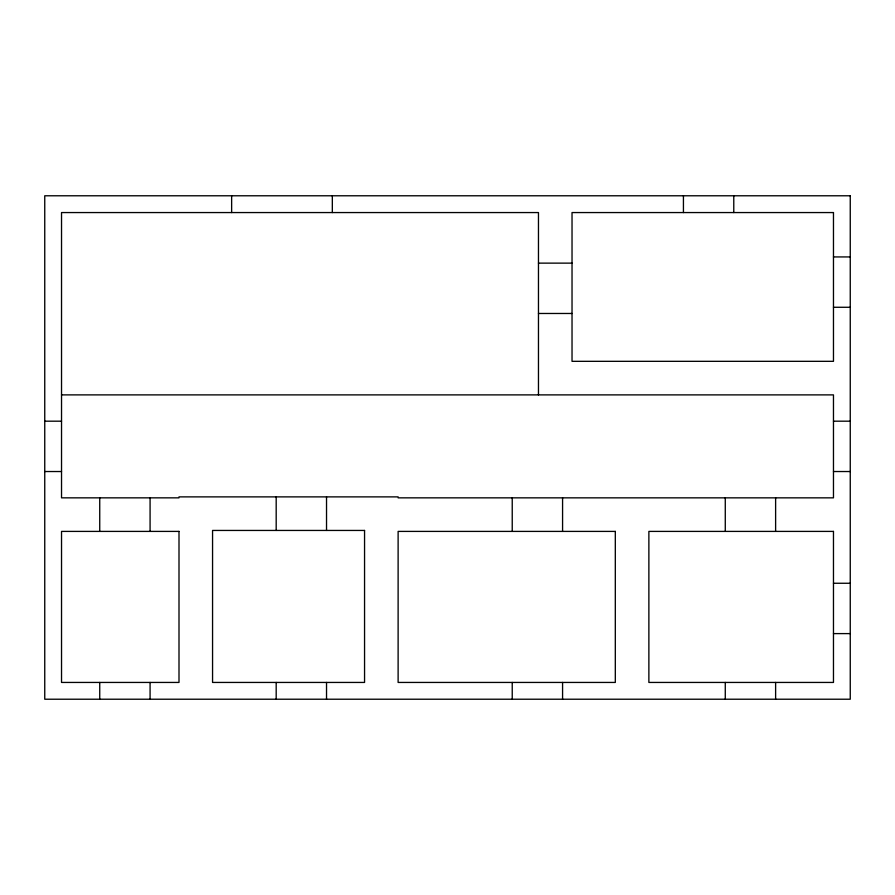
<?xml version="1.0" encoding="UTF-8"?>
<svg xmlns="http://www.w3.org/2000/svg" width="895" height="895" viewBox="0 0 895 895"><rect width="100%" height="100%" fill="white"/><g stroke="black" fill="none" stroke-linecap="round" stroke-linejoin="round"><path stroke-width="1.34" d="M833.469 256.932L850.25 256.932M538.466 263.13L572.028 263.13M833.469 307.276L850.25 307.276M538.466 313.474L572.028 313.474M61.531 394.885L833.469 394.885L833.469 497.844L398.118 497.844L398.118 496.882L179 496.882L179 497.844L61.531 497.844L61.531 212.562L538.466 212.562L538.466 394.885M44.75 421.187L61.531 421.187M833.469 421.187L850.25 421.187M44.75 471.531L61.531 471.531M833.469 471.531L850.25 471.531M833.469 583.26L850.25 583.26M833.469 633.604L850.25 633.604M775.618 497.844L775.618 531.406M775.618 682.438L775.618 699.219M733.777 195.781L733.777 212.562M725.274 497.844L725.274 531.406M725.274 682.438L725.274 699.219M683.433 195.781L683.433 212.562M562.575 497.844L562.575 531.406M562.575 682.438L562.575 699.219M512.231 497.844L512.231 531.406M512.231 682.438L512.231 699.219M332.325 195.781L332.325 212.562M326.53 496.882L326.53 530.444M326.53 682.438L326.53 699.219M276.186 496.882L276.186 530.444M276.186 682.438L276.186 699.219M231.637 195.781L231.637 212.562M150.08 497.844L150.08 531.406M150.08 682.438L150.08 699.219M99.737 497.844L99.737 531.406M99.737 682.438L99.737 699.219M850.25 195.781L44.75 195.781L44.75 699.219L850.25 699.219L850.25 195.781M833.469 212.562L572.028 212.562L572.028 361.323L833.469 361.323L833.469 212.562M364.556 530.444L212.562 530.444L212.562 682.438L364.556 682.438L364.556 530.444M179 531.406L61.531 531.406L61.531 682.438L179 682.438L179 531.406M615.312 531.406L398.118 531.406L398.118 682.438L615.312 682.438L615.312 531.406M833.469 531.406L648.875 531.406L648.875 682.438L833.469 682.438L833.469 531.406"/></g></svg>
